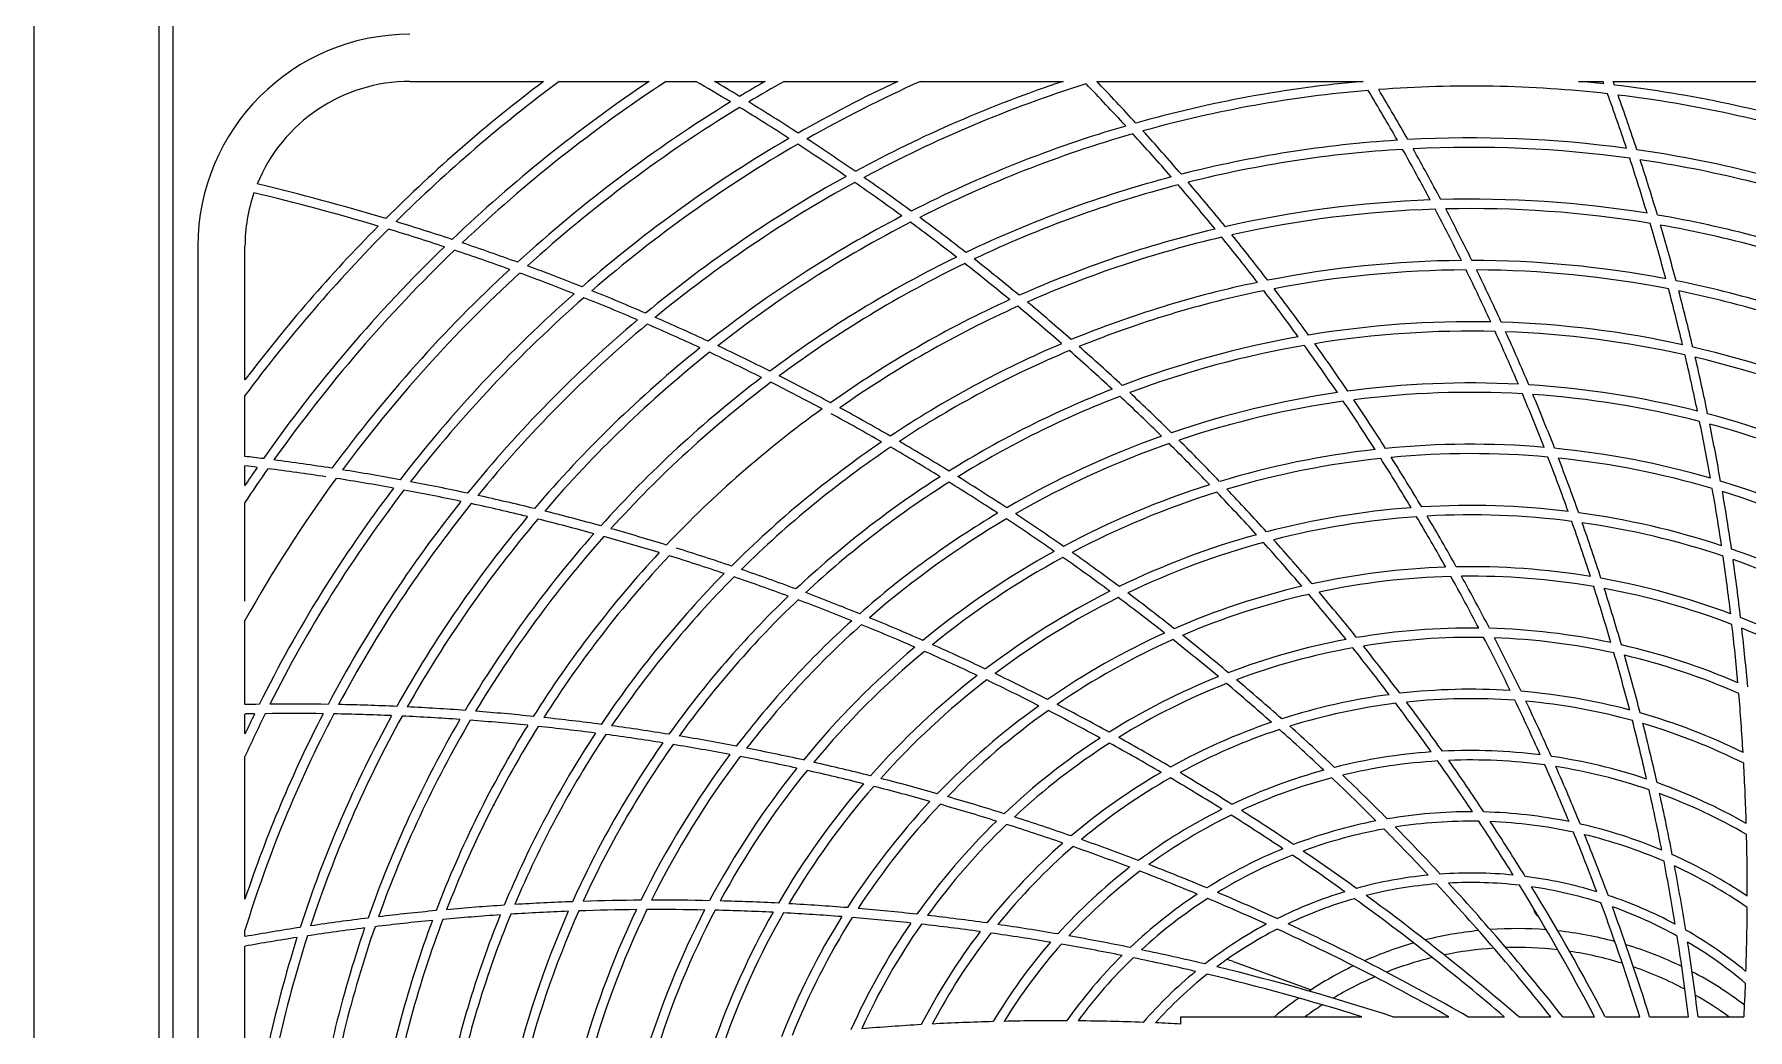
# Model space of a CAD drawing. Header units: millimetres. Extents: x -5096 to 255006, y -2833 to 77941.
# Drawn here: x 61441.8 to 61940.7, y 32909.1 to 33199.1 of the extents above; entities that cross this region are included whole.
import ezdxf

# ---------------------------------------------------------------- set-up
doc = ezdxf.new("R2010")
doc.units = ezdxf.units.MM
doc.layers.add('图框', color=7, linetype='Continuous', lineweight=0)

# ---------------------------------------------------------------- blocks, each defined once
blk = doc.blocks.new('A$C263F1397')
at = {"layer": '图框', "color": 7, "linetype": 'Continuous'}
for p, q in [((0, 0.112), (0, 5.2945)), ((0.106, 0.112), (0.106, 5.278)), ((0.118, 0.112), (0.118, 5.278)), ((0.3188, 2.624), (0.4322, 2.624)), ((0.4455, 2.624), (0.5217, 2.624)), ((0.5362, 2.624), (0.5614, 2.624)), ((0.5772, 2.624), (0.6201, 2.624)), ((0.6363, 2.624), (0.7327, 2.624)), ((0.7519, 2.624), (0.873, 2.624)), ((0.9014, 2.624), (1.1275, 2.624)), ((1.3101, 2.624), (1.331, 2.624)), ((1.3396, 2.624), (1.5248, 2.624)), ((0.1388, 2.484), (0.1388, 0.684)), ((0.1788, 2.3707), (0.1788, 2.484)), ((0.1788, 2.3057), (0.1788, 2.3573)), ((0.1788, 2.2811), (0.1788, 2.2976)), ((0.1788, 2.1827), (0.1788, 2.2666)), ((0.1788, 2.095), (0.1788, 2.1665)), ((0.1788, 2.0701), (0.1788, 2.087)), ((0.1788, 1.9299), (0.1788, 2.0509)), ((0.3899, 2.01), (0.3904, 2.01)), ((1.2724, 1.9201), (1.2726, 1.9198)), ((1.2726, 1.9198), (1.2727, 1.9194)), ((1.2727, 1.9194), (1.2729, 1.9191)), ((1.2729, 1.9191), (1.273, 1.9187)), ((1.273, 1.9187), (1.2732, 1.9184)), ((1.2732, 1.9184), (1.2734, 1.9181)), ((1.2734, 1.9181), (1.2735, 1.9179)), ((1.2735, 1.9179), (1.2737, 1.9176)), ((1.2737, 1.9176), (1.2739, 1.9173)), ((1.2739, 1.9173), (1.274, 1.9171)), ((1.274, 1.9171), (1.2742, 1.9169)), ((1.2742, 1.9169), (1.2743, 1.9167)), ((1.2743, 1.9167), (1.2744, 1.9165)), ((1.2744, 1.9165), (1.2746, 1.9164)), ((1.2746, 1.9164), (1.2746, 1.9162)), ((1.2746, 1.9162), (1.2747, 1.9161)), ((1.2747, 1.9161), (1.2748, 1.9161)), ((1.2748, 1.9161), (1.2748, 1.916)), ((1.2748, 1.916), (1.2757, 1.916)), ((1.2748, 1.916), (1.2748, 1.916)), ((0.1788, 1.8981), (0.1788, 1.9036)), ((0.1788, 1.7048), (0.1788, 1.89)), ((1.0171, 1.877), (1.0833, 1.8529)), ((0.9728, 1.83), (1.1265, 1.83)), ((0.9728, 1.8238), (0.9728, 1.83)), ((1.1528, 1.83), (1.2002, 1.83)), ((1.2164, 1.83), (1.2473, 1.83)), ((1.2595, 1.83), (1.2866, 1.83)), ((1.2968, 1.83), (1.3239, 1.83)), ((1.333, 1.83), (1.3622, 1.83)), ((1.3705, 1.83), (1.4036, 1.83)), ((1.4117, 1.83), (1.4506, 1.83))]:
    blk.add_line(p, q, dxfattribs=at)
for centre, radius, start, end in [((0.3188, 2.484), 0.18, 90, 180), ((0.3188, 2.484), 0.14, 90, 157.7955), ((1.2188, 1.584), 1.304, 127.1036, 134.9069), ((1.2188, 1.584), 1.296, 126.6335, 134.7164), ((1.2188, 1.584), 1.252, 123.8323, 133.6567), ((1.2188, 1.584), 1.244, 123.2785, 133.4618), ((-0.4442, 0.8952), 2, 58.8361, 59.816), ((-0.4442, 0.8952), 2.008, 58.7173, 59.4258), ((1.2188, 1.584), 1.2, 119.9264, 121.1261), ((1.2188, 1.584), 1.192, 119.2515, 120.926), ((1.2188, 1.584), 1.148, 115.0521, 119.8099), ((1.2188, 1.584), 1.14, 114.1775, 119.6039), ((1.2188, 1.584), 1.096, 108.3947, 118.4522), ((1.2188, 1.584), 1.088, 107.4608, 118.2392), ((-0.5466, 1.2329), 2, 42.5812, 43.9886), ((-0.5466, 1.2329), 2.008, 42.4673, 43.853), ((1.2188, 1.584), 1.044, 95.0194, 105.7957), ((1.2188, 1.584), 1.036, 83.5687, 94.3245), ((-0.5812, 1.584), 2.008, 29.5583, 30.9619), ((1.2188, 1.584), 1.044, 83.7863, 84.9829), ((-0.5466, 1.9352), 2, 20.0812, 20.1463), ((-0.5466, 1.9352), 2.008, 19.9673, 20.0626), ((1.2188, 1.584), 1.044, 72.5363, 83.2957), ((1.2188, 1.584), 1.2, 121.5564, 132.3761), ((-0.4442, 0.8952), 2.008, 57.0459, 58.4598), ((1.2188, 1.584), 1.036, 94.8187, 105.5745), ((-0.5812, 1.584), 2, 29.6713, 31.0756), ((-0.5466, 1.9352), 2, 18.4213, 19.8256), ((1.2188, 1.584), 1.036, 72.3187, 83.0745), ((-0.5466, 1.9352), 2.008, 18.3083, 19.7119), ((1.2188, 1.584), 1.192, 121.3591, 132.176), ((-0.4442, 0.8952), 2, 57.1628, 58.5783), ((1.2188, 1.584), 1.148, 120.2583, 131.0599), ((-0.4442, 0.8952), 2.008, 55.3795, 56.7892), ((1.2188, 1.584), 1.044, 106.2863, 117.0457), ((1.2188, 1.584), 1.036, 106.0687, 116.8245), ((-0.5466, 1.2329), 2, 40.9213, 42.3256), ((-0.5466, 1.2329), 2.008, 40.8083, 42.2119), ((1.2188, 1.584), 0.992, 93.5972, 104.3319), ((1.2188, 1.584), 0.992, 82.3472, 93.0819), ((1.2188, 1.584), 1.14, 120.0552, 130.8539), ((-0.4442, 0.8952), 2, 55.4948, 56.9059), ((1.2188, 1.584), 0.984, 93.3703, 104.101), ((-0.5812, 1.584), 2, 28.0139, 29.4161), ((1.2188, 1.584), 0.984, 82.1203, 92.851), ((-0.5812, 1.584), 2.008, 27.9017, 29.3033), ((-0.5466, 1.9352), 2, 16.7639, 18.1661), ((1.2188, 1.584), 0.992, 71.0972, 81.8319), ((-0.5466, 1.9352), 2.008, 16.6517, 18.0533), ((1.2188, 1.584), 0.984, 70.8703, 81.601), ((-0.2778, 0.584), 2.008, 73.3281, 76.5506), ((1.2188, 1.584), 1.096, 118.9205, 129.7022), ((1.2188, 1.584), 1.088, 118.7108, 129.4892), ((-0.4442, 0.8952), 2, 53.8312, 55.2386), ((-0.4442, 0.8952), 2.008, 53.7173, 55.1235), ((1.2188, 1.584), 0.992, 104.8472, 115.5819), ((1.2188, 1.584), 0.984, 104.6203, 115.351), ((-0.5466, 1.2329), 2, 39.2639, 40.6661), ((-0.5466, 1.2329), 2.008, 39.1517, 40.5533), ((0.3188, 2.484), 0.14, 161.0958, 180), ((-0.2778, 0.584), 2, 73.4512, 76.5794), ((1.2188, 1.584), 0.94, 92.0932, 102.8), ((1.2188, 1.584), 0.932, 91.8553, 102.5575), ((-0.5812, 1.584), 2, 26.3582, 27.7591), ((1.2188, 1.584), 0.94, 80.8432, 91.55), ((1.2188, 1.584), 0.932, 80.6053, 91.3075), ((-0.5812, 1.584), 2.008, 26.2463, 27.647), ((1.2188, 1.584), 1.304, 135.3061, 142.8964), ((-0.2778, 0.584), 2.008, 71.6445, 73.0686), ((1.2188, 1.584), 1.044, 117.5363, 128.2957), ((1.2188, 1.584), 1.036, 117.3187, 128.0745), ((-0.4442, 0.8952), 2, 52.1713, 53.5756), ((-0.4442, 0.8952), 2.008, 52.0583, 53.4619), ((-0.5466, 1.9352), 2, 15.1082, 16.5091), ((1.2188, 1.584), 0.94, 69.5932, 80.3), ((-0.5466, 1.9352), 2.008, 14.9963, 16.397), ((1.2188, 1.584), 0.932, 69.3553, 80.0575), ((1.2188, 1.584), 1.296, 135.1178, 143.3665), ((-0.2778, 0.584), 2, 71.7653, 73.1913), ((-0.2778, 0.584), 2.008, 69.9673, 71.386), ((1.2188, 1.584), 0.94, 103.3432, 114.05), ((1.2188, 1.584), 0.932, 103.1053, 113.8075), ((-0.5466, 1.2329), 2, 37.6082, 39.0091), ((-0.5466, 1.2329), 2.008, 37.4963, 38.897), ((1.2188, 1.584), 1.252, 134.0708, 144.9067), ((1.2188, 1.584), 1.244, 133.8782, 144.7118), ((-0.2778, 0.584), 2, 70.0861, 71.5065), ((1.2188, 1.584), 0.992, 116.0972, 126.8319), ((-0.4442, 0.8952), 2.008, 50.4017, 51.8033), ((1.2188, 1.584), 0.888, 90.5116, 101.1869), ((1.2188, 1.584), 0.888, 79.2616, 89.9369), ((1.2188, 1.584), 1.2, 132.8064, 143.6261), ((1.2188, 1.584), 1.192, 132.6091, 143.426), ((-0.2778, 0.584), 2, 68.4128, 69.8283), ((-0.2778, 0.584), 2.008, 68.2959, 69.7098), ((1.2188, 1.584), 0.984, 115.8703, 126.601), ((-0.4442, 0.8952), 2, 50.5139, 51.9161), ((1.2188, 1.584), 0.88, 90.2604, 100.9305), ((-0.5812, 1.584), 2, 24.7029, 26.1036), ((-0.5812, 1.584), 2.008, 24.5908, 25.9917), ((1.2188, 1.584), 0.88, 79.0104, 89.6805), ((1.2188, 1.584), 1.148, 131.5083, 142.3099), ((-0.2778, 0.584), 2.008, 66.6295, 68.0392), ((1.2188, 1.584), 0.888, 101.7616, 112.4369), ((1.2188, 1.584), 0.88, 101.5104, 112.1805), ((-0.5466, 1.2329), 2, 35.9529, 37.3536), ((-0.5466, 1.2329), 2.008, 35.8408, 37.2417), ((-0.5466, 1.9352), 2, 13.4529, 14.8536), ((1.2188, 1.584), 0.888, 68.0116, 78.6869), ((1.2188, 1.584), 0.88, 67.7604, 78.4305), ((-0.5466, 1.9352), 2.008, 13.3408, 14.7417), ((1.2188, 1.584), 1.14, 131.3052, 142.1039), ((-0.2778, 0.584), 2, 66.7448, 68.1559), ((1.2188, 1.584), 0.94, 114.5932, 125.3), ((1.2188, 1.584), 0.932, 114.3553, 125.0575), ((-0.4442, 0.8952), 2, 48.8582, 50.2591), ((-0.4442, 0.8952), 2.008, 48.7463, 50.147), ((1.2188, 1.584), 1.096, 130.1705, 140.9522), ((1.2188, 1.584), 1.088, 129.9608, 140.7392), ((-0.2778, 0.584), 2, 65.0812, 66.4886), ((-0.2778, 0.584), 2.008, 64.9673, 66.3735), ((1.2188, 1.584), 0.836, 88.8366, 99.476), ((1.2188, 1.584), 0.836, 77.5866, 88.226), ((-0.2778, 0.584), 2.008, 63.3083, 64.7119), ((1.2188, 1.584), 0.888, 113.0116, 123.6869), ((-0.4442, 0.8952), 2.008, 47.0908, 48.4917), ((1.2188, 1.584), 0.836, 100.0866, 110.726), ((1.2188, 1.584), 0.828, 99.8195, 110.4528), ((-0.5466, 1.2329), 2, 34.2966, 35.6982), ((1.2188, 1.584), 0.828, 88.5695, 99.2028), ((-0.5466, 1.2329), 2.008, 34.1837, 35.586), ((-0.5812, 1.584), 2, 23.0466, 24.4482), ((1.2188, 1.584), 0.828, 77.3195, 87.9528), ((-0.5812, 1.584), 2.008, 22.9337, 24.336), ((1.2188, 1.584), 1.044, 128.7863, 139.5457), ((1.2188, 1.584), 1.036, 128.5687, 139.3245), ((-0.2778, 0.584), 2, 63.4213, 64.8256), ((1.2188, 1.584), 0.88, 112.7604, 123.4305), ((-0.4442, 0.8952), 2, 47.2029, 48.6036), ((-0.5466, 1.9352), 2, 11.7966, 13.1982), ((1.2188, 1.584), 0.836, 66.3366, 76.976), ((1.2188, 1.584), 0.828, 66.0695, 76.7028), ((-0.5466, 1.9352), 2.008, 11.6837, 13.086), ((1.2188, 1.584), 0.992, 127.3472, 138.0819), ((-0.2778, 0.584), 2.008, 61.6517, 63.0533), ((1.2188, 1.584), 0.984, 127.1203, 137.851), ((-0.2778, 0.584), 2, 61.7639, 63.1661), ((1.2188, 1.584), 0.836, 111.3366, 121.976), ((1.2188, 1.584), 0.828, 111.0695, 121.7028), ((-0.4442, 0.8952), 2, 45.5466, 46.9482), ((-0.4442, 0.8952), 2.008, 45.4337, 46.836), ((1.2188, 1.584), 0.784, 98.2982, 108.8962), ((1.2188, 1.584), 0.784, 87.0482, 97.6462), ((1.2188, 1.584), 0.776, 86.7614, 97.3525), ((-0.5812, 1.584), 2, 21.3875, 22.7916), ((1.2188, 1.584), 0.784, 75.7982, 86.3962), ((1.2188, 1.584), 0.776, 75.5114, 86.1025), ((-0.5812, 1.584), 2.008, 21.2731, 22.6785), ((1.2188, 1.584), 0.94, 125.8432, 136.55), ((-0.2778, 0.584), 2, 60.1082, 61.5091), ((-0.2778, 0.584), 2.008, 59.9963, 61.397), ((1.2188, 1.584), 0.776, 98.0114, 108.6025), ((-0.5466, 1.2329), 2, 32.6375, 34.0416), ((-0.5466, 1.2329), 2.008, 32.5231, 33.9285), ((1.2188, 1.584), 0.784, 64.5482, 75.1462), ((-0.5466, 1.9352), 2, 10.1375, 11.5416), ((-0.5466, 1.9352), 2.008, 10.0231, 11.4285), ((1.2188, 1.584), 0.776, 64.2614, 74.8525), ((1.2188, 1.584), 0.888, 124.2616, 134.9369), ((1.2188, 1.584), 0.88, 124.0104, 134.6805), ((-0.2778, 0.584), 2, 58.4529, 59.8536), ((-0.2778, 0.584), 2.008, 58.3408, 59.7417), ((1.2188, 1.584), 0.784, 109.5482, 120.1462), ((1.2188, 1.584), 0.776, 109.2614, 119.8524), ((-0.4442, 0.8952), 2, 43.8875, 45.2916), ((-0.4442, 0.8952), 2.008, 43.7731, 45.1785), ((1.2188, 1.584), 0.732, 85.12, 95.6699), ((1.2188, 1.584), 0.732, 73.87, 84.4199), ((-0.054, 0.3112), 2.008, 82.8945, 83.3426), ((-0.054, 0.3112), 2, 83.0153, 83.3158), ((-0.054, 0.3112), 2.008, 81.2173, 82.636), ((1.2188, 1.584), 0.732, 96.37, 106.9199), ((1.2188, 1.584), 0.724, 96.0588, 106.6006), ((-0.5466, 1.2329), 2, 30.9733, 32.3818), ((1.2188, 1.584), 0.724, 84.8088, 95.3506), ((-0.5466, 1.2329), 2.008, 30.8566, 32.2672), ((-0.5812, 1.584), 2, 19.7233, 21.1318), ((-0.5812, 1.584), 2.008, 19.6066, 21.0172), ((1.2188, 1.584), 0.724, 73.5588, 84.1007), ((1.2188, 1.584), 1.252, 145.3208, 146.1677), ((1.2188, 1.584), 1.244, 145.1282, 146.7215), ((1.2188, 1.584), 1.192, 143.8591, 150.7485), ((-0.054, 0.3112), 2, 81.3361, 82.7565), ((-0.054, 0.3112), 2, 79.6628, 81.0783), ((-0.054, 0.3112), 2.008, 79.5459, 80.9598), ((-0.054, 0.3112), 2.008, 77.8795, 79.2892), ((1.2188, 1.584), 0.836, 122.5866, 133.226), ((1.2188, 1.584), 0.828, 122.3195, 132.9528), ((-0.2778, 0.584), 2, 56.7966, 58.1982), ((-0.2778, 0.584), 2.008, 56.6837, 58.086), ((1.2188, 1.584), 0.732, 62.62, 73.1699), ((1.2188, 1.584), 1.148, 142.7583, 153.5599), ((1.2188, 1.584), 1.14, 142.5552, 153.3539), ((-0.054, 0.3112), 2, 77.9948, 79.4059), ((-0.054, 0.3112), 2.008, 76.2173, 77.6235), ((1.2188, 1.584), 0.732, 107.62, 118.1699), ((1.2188, 1.584), 0.724, 107.3088, 117.8506), ((-0.4442, 0.8952), 2, 42.2233, 43.6318), ((-0.4442, 0.8952), 2.008, 42.1066, 43.5172), ((-0.5466, 1.9352), 2, 8.4733, 9.8818), ((-0.5466, 1.9352), 2.008, 8.3566, 9.7672), ((1.2188, 1.584), 0.724, 62.3088, 72.8507), ((1.2188, 1.584), 1.096, 141.4205, 152.2022), ((1.2188, 1.584), 1.088, 141.2108, 151.9892), ((1.2188, 1.584), 1.044, 140.0363, 150.7957), ((-0.054, 0.3112), 2, 76.3312, 77.7386), ((-0.054, 0.3112), 2.008, 74.5583, 75.9619), ((1.2188, 1.584), 0.784, 120.7982, 131.3962), ((-0.2778, 0.584), 2.008, 55.0231, 56.4285), ((1.2188, 1.584), 0.68, 94.2674, 104.7607), ((1.2188, 1.584), 0.672, 93.9256, 104.4092), ((-0.5466, 1.2329), 2, 29.3012, 30.7167), ((1.2188, 1.584), 0.68, 83.0174, 93.5107), ((1.2188, 1.584), 0.672, 82.6756, 93.1592), ((-0.5466, 1.2329), 2.008, 29.1811, 30.5995), ((1.2188, 1.584), 0.68, 71.7674, 82.2607), ((1.2188, 1.584), 1.036, 139.8187, 150.5745), ((1.2188, 1.584), 0.992, 138.5972, 149.3319), ((-0.054, 0.3112), 2, 74.6713, 76.0756), ((-0.054, 0.3112), 2.008, 72.9017, 74.3033), ((1.2188, 1.584), 0.776, 120.5114, 131.1024), ((-0.2778, 0.584), 2, 55.1375, 56.5416), ((1.2188, 1.584), 0.68, 105.5174, 116.0107), ((-0.5812, 1.584), 2, 18.0512, 19.4667), ((-0.5812, 1.584), 2.008, 17.9311, 19.3495), ((1.2188, 1.584), 0.672, 71.4256, 81.9092), ((1.2188, 1.584), 0.984, 138.3703, 149.101), ((-0.054, 0.3112), 2, 73.0139, 74.4161), ((-0.054, 0.3112), 2.008, 71.2463, 72.647), ((1.2188, 1.584), 0.732, 118.87, 129.4199), ((1.2188, 1.584), 0.672, 105.1756, 115.6592), ((-0.4442, 0.8952), 2, 40.5512, 41.9667), ((-0.4442, 0.8952), 2.008, 40.4311, 41.8495), ((1.2188, 1.584), 0.68, 60.5174, 71.0107), ((1.2188, 1.584), 0.94, 137.0932, 147.8), ((1.2188, 1.584), 0.932, 136.8553, 147.5575), ((-0.054, 0.3112), 2, 71.3582, 72.7591), ((1.2188, 1.584), 0.724, 118.5588, 129.1006), ((-0.2778, 0.584), 2, 53.4733, 54.8818), ((-0.2778, 0.584), 2.008, 53.3566, 54.7672), ((1.2188, 1.584), 0.628, 91.9433, 102.3688), ((1.2188, 1.584), 0.628, 80.6933, 91.1188), ((-0.5466, 1.9352), 2, 6.8012, 8.2167), ((1.2188, 1.584), 0.672, 60.1756, 70.6592), ((-0.5466, 1.9352), 2.008, 6.6811, 8.0995), ((1.2188, 1.584), 0.888, 135.5116, 146.1869), ((1.2188, 1.584), 0.88, 135.2604, 145.9305), ((-0.054, 0.3112), 2, 69.7029, 71.1036), ((-0.054, 0.3112), 2.008, 69.5908, 70.9917), ((1.2188, 1.584), 0.628, 103.1933, 113.6188), ((1.2188, 1.584), 0.62, 91.5622, 101.976), ((-0.5466, 1.2329), 2, 27.6172, 29.043), ((1.2188, 1.584), 0.62, 80.3122, 90.726), ((-0.5466, 1.2329), 2.008, 27.4921, 28.9222), ((1.2188, 1.584), 0.628, 69.4433, 79.8688), ((1.2188, 1.584), 0.836, 133.8366, 144.476), ((1.2188, 1.584), 0.828, 133.5695, 144.2028), ((-0.054, 0.3112), 2, 68.0466, 69.4482), ((-0.054, 0.3112), 2.008, 67.9337, 69.336), ((1.2188, 1.584), 0.68, 116.7674, 127.2607), ((1.2188, 1.584), 0.672, 116.4256, 126.9092), ((-0.2778, 0.584), 2, 51.8012, 53.2167), ((-0.2778, 0.584), 2.008, 51.6811, 53.0995), ((1.2188, 1.584), 0.62, 102.8122, 113.2261), ((-0.4442, 0.8952), 2, 38.8672, 40.293), ((-0.4442, 0.8952), 2.008, 38.7421, 40.1722), ((-0.5812, 1.584), 2, 16.3672, 17.793), ((-0.5812, 1.584), 2.008, 16.2421, 17.6722), ((1.2188, 1.584), 0.62, 69.0622, 79.476), ((1.2188, 1.584), 0.784, 132.0482, 142.6462), ((-0.054, 0.3112), 2.008, 66.2731, 67.6785), ((1.2188, 1.584), 0.628, 58.1933, 68.6188), ((1.2188, 1.584), 0.776, 131.7614, 142.3525), ((-0.054, 0.3112), 2, 66.3875, 67.7916), ((1.2188, 1.584), 0.628, 114.4433, 124.8688), ((-0.2778, 0.584), 2.008, 49.9921, 51.4222), ((1.2188, 1.584), 0.576, 89.332, 99.6749), ((1.2188, 1.584), 0.568, 88.8992, 99.2277), ((-0.5466, 1.2329), 2, 25.9156, 27.3567), ((1.2188, 1.584), 0.576, 78.082, 88.4249), ((1.2188, 1.584), 0.568, 77.6492, 87.9776), ((-0.5466, 1.2329), 2.008, 25.7834, 27.2307), ((-0.5466, 1.9352), 2, 5.1172, 6.543), ((1.2188, 1.584), 0.62, 57.8122, 68.2261), ((-0.5466, 1.9352), 2.008, 4.9921, 6.4222), ((1.2188, 1.584), 0.732, 130.12, 140.6699), ((1.2188, 1.584), 0.724, 129.8088, 140.3507), ((-0.054, 0.3112), 2, 64.7233, 66.1318), ((-0.054, 0.3112), 2.008, 64.6066, 66.0172), ((1.2188, 1.584), 0.62, 114.0622, 124.476), ((-0.2778, 0.584), 2, 50.1172, 51.543), ((1.2188, 1.584), 0.576, 100.582, 110.9249), ((1.2188, 1.584), 0.568, 100.1492, 110.4777), ((-0.4442, 0.8952), 2, 37.1656, 38.6067), ((-0.4442, 0.8952), 2.008, 37.0334, 38.4807), ((-0.5812, 1.584), 2, 14.6656, 16.1067), ((1.2188, 1.584), 0.576, 66.832, 77.1749), ((1.2188, 1.584), 0.568, 66.3992, 76.7277), ((-0.5812, 1.584), 2.008, 14.5334, 15.9807), ((1.2188, 1.584), 0.68, 128.0174, 138.5107), ((1.2188, 1.584), 0.672, 127.6756, 138.1593), ((-0.054, 0.3112), 2, 63.0512, 64.4667), ((-0.054, 0.3112), 2.008, 62.9311, 64.3495), ((1.2188, 1.584), 0.576, 111.832, 122.1749), ((1.2188, 1.584), 0.568, 111.3992, 121.7277), ((-0.2778, 0.584), 2, 48.4156, 49.8567), ((-0.2778, 0.584), 2.008, 48.2834, 49.7307), ((1.2188, 1.584), 0.524, 86.3384, 96.5782), ((0.2188, 0.0874), 2.008, 90.7959, 91.1407), ((0.2188, 0.0874), 2.008, 89.1295, 90.5392), ((0.2188, 0.0874), 2.008, 87.4673, 88.8735), ((1.2188, 1.584), 0.628, 125.6933, 136.1188), ((-0.054, 0.3112), 2.008, 61.2421, 62.6722), ((1.2188, 1.584), 0.524, 97.5884, 107.8282), ((1.2188, 1.584), 0.516, 97.0857, 107.3072), ((-0.4442, 0.8952), 2, 35.4379, 36.9018), ((1.2188, 1.584), 0.516, 85.8357, 96.0572), ((-0.4442, 0.8952), 2.008, 35.2957, 36.7683), ((-0.5466, 1.2329), 2, 24.1879, 25.6518), ((1.2188, 1.584), 0.524, 75.0884, 85.3282), ((1.2188, 1.584), 0.516, 74.5857, 84.8071), ((-0.5466, 1.2329), 2.008, 24.0457, 25.5183), ((-0.5466, 1.9352), 2, 3.4156, 4.8567), ((1.2188, 1.584), 1.096, 152.6705, 161.6053), ((1.2188, 1.584), 1.14, 153.8052, 155.8225), ((1.2188, 1.584), 1.148, 154.0083, 154.9479), ((0.2188, 0.0874), 2, 90.9128, 91.1452), ((1.2188, 1.584), 1.088, 152.4608, 162.9174), ((0.2188, 0.0874), 2, 89.2448, 90.6559), ((1.2188, 1.584), 1.044, 151.2863, 162.0457), ((1.2188, 1.584), 1.036, 151.0687, 161.8245), ((0.2188, 0.0874), 2, 87.5812, 88.9886), ((1.2188, 1.584), 0.992, 149.8472, 160.5819), ((1.2188, 1.584), 0.984, 149.6203, 160.351), ((0.2188, 0.0874), 2, 85.9213, 87.3256), ((0.2188, 0.0874), 2.008, 85.8083, 87.2119), ((0.2188, 0.0874), 2, 84.2639, 85.6661), ((0.2188, 0.0874), 2.008, 84.1517, 85.5533), ((0.2188, 0.0874), 2.008, 82.4963, 83.897), ((1.2188, 1.584), 0.62, 125.3122, 135.7261), ((-0.054, 0.3112), 2, 61.3672, 62.793), ((1.2188, 1.584), 0.524, 108.8384, 119.0782), ((-0.5812, 1.584), 2, 12.9379, 14.4018), ((1.2188, 1.584), 0.524, 63.8385, 74.0782), ((1.2188, 1.584), 0.516, 63.3357, 73.5572), ((-0.5812, 1.584), 2.008, 12.7957, 14.2683), ((1.2188, 1.584), 0.94, 148.3432, 159.05), ((1.2188, 1.584), 0.932, 148.1053, 158.8075), ((1.2188, 1.584), 0.888, 146.7616, 157.4369), ((1.2188, 1.584), 0.88, 146.5104, 157.1805), ((0.2188, 0.0874), 2, 82.6082, 84.0091), ((0.2188, 0.0874), 2, 80.9529, 82.3536), ((0.2188, 0.0874), 2.008, 80.8408, 82.2417), ((0.2188, 0.0874), 2.008, 79.1837, 80.586), ((1.2188, 1.584), 0.576, 123.082, 133.4249), ((-0.054, 0.3112), 2.008, 59.5334, 60.9807), ((1.2188, 1.584), 0.516, 108.3357, 118.5572), ((-0.2778, 0.584), 2, 46.6879, 48.1518), ((-0.2778, 0.584), 2.008, 46.5457, 48.0183), ((1.2188, 1.584), 0.836, 145.0866, 155.726), ((1.2188, 1.584), 0.828, 144.8195, 155.4528), ((1.2188, 1.584), 0.784, 143.2982, 153.8962), ((1.2188, 1.584), 0.776, 143.0114, 153.6025), ((0.2188, 0.0874), 2, 79.2966, 80.6982), ((0.2188, 0.0874), 2, 77.6375, 79.0416), ((0.2188, 0.0874), 2.008, 77.5231, 78.9285), ((1.2188, 1.584), 0.568, 122.6492, 132.9778), ((-0.054, 0.3112), 2, 59.6656, 61.1067), ((1.2188, 1.584), 0.472, 94.0693, 104.1757), ((1.2188, 1.584), 0.472, 82.8193, 92.9257), ((1.2188, 1.584), 0.472, 71.5693, 81.6757), ((1.2188, 1.584), 0.732, 141.37, 151.9199), ((1.2188, 1.584), 0.724, 141.0588, 151.6007), ((0.2188, 0.0874), 2, 75.9733, 77.3818), ((0.2188, 0.0874), 2.008, 75.8566, 77.2672), ((1.2188, 1.584), 0.524, 120.0884, 130.3282), ((-0.054, 0.3112), 2.008, 57.7957, 59.2683), ((1.2188, 1.584), 0.472, 105.3194, 115.4257), ((1.2188, 1.584), 0.464, 93.4683, 103.5507), ((-0.4442, 0.8952), 2, 33.6703, 35.169), ((1.2188, 1.584), 0.464, 82.2183, 92.3007), ((-0.4442, 0.8952), 2.008, 33.5134, 35.0249), ((-0.5466, 1.2329), 2, 22.4203, 23.919), ((1.2188, 1.584), 0.464, 70.9683, 81.0506), ((-0.5466, 1.2329), 2.008, 22.2634, 23.7749), ((-0.5466, 1.9352), 2, 1.6879, 3.1518), ((1.2188, 1.584), 0.68, 139.2674, 149.7607), ((1.2188, 1.584), 0.672, 138.9256, 149.4093), ((0.2188, 0.0874), 2, 74.3012, 75.7167), ((0.2188, 0.0874), 2.008, 74.1811, 75.5995), ((1.2188, 1.584), 0.516, 119.5857, 129.8072), ((-0.054, 0.3112), 2, 57.9379, 59.4018), ((1.2188, 1.584), 0.464, 104.7183, 114.8007), ((-0.2778, 0.584), 2, 44.9204, 46.419), ((-0.2778, 0.584), 2.008, 44.7634, 46.2749), ((-0.5812, 1.584), 2, 11.1703, 12.669), ((1.2188, 1.584), 0.472, 60.3196, 70.4257), ((1.2188, 1.584), 0.628, 136.9433, 147.3688), ((1.2188, 1.584), 0.62, 136.5622, 146.9761), ((0.2188, 0.0874), 2, 72.6172, 74.043), ((0.2188, 0.0874), 2.008, 72.4921, 73.9222), ((-0.5812, 1.584), 2.008, 11.0134, 12.5249), ((1.2188, 1.584), 0.464, 59.7183, 69.8007), ((1.2188, 1.584), 0.576, 134.332, 144.6749), ((1.2188, 1.584), 0.568, 133.8992, 144.2278), ((0.2188, 0.0874), 2, 70.9156, 72.3567), ((0.2188, 0.0874), 2.008, 70.7834, 72.2307), ((1.2188, 1.584), 0.472, 116.5693, 126.6757), ((1.2188, 1.584), 0.464, 115.9683, 126.0507), ((-0.054, 0.3112), 2, 56.1703, 57.669), ((-0.054, 0.3112), 2.008, 56.0134, 57.5249), ((1.2188, 1.584), 0.42, 101.0456, 110.9719), ((1.2188, 1.584), 0.42, 89.7955, 99.7219), ((1.2188, 1.584), 0.412, 89.0492, 98.942), ((-0.4442, 0.8952), 2, 31.8386, 33.3935), ((1.2188, 1.584), 0.42, 78.5455, 88.4719), ((1.2188, 1.584), 0.412, 77.7992, 87.692), ((-0.4442, 0.8952), 2.008, 31.6588, 33.2337), ((1.2188, 1.584), 0.42, 67.2955, 77.2219), ((1.2188, 1.584), 0.524, 131.3384, 141.5782), ((0.2188, 0.0874), 2.008, 69.0457, 70.5183), ((1.2188, 1.584), 0.412, 100.2992, 110.192), ((-0.2778, 0.584), 2, 43.0886, 44.6435), ((-0.2778, 0.584), 2.008, 42.9088, 44.4837), ((-0.5466, 1.2329), 2, 20.5886, 22.1435), ((-0.5466, 1.2329), 2.008, 20.4088, 21.9837), ((1.2188, 1.584), 0.412, 66.5492, 76.442), ((-0.5466, 1.9352), 2, 359.9204, 1.419), ((1.2188, 1.584), 0.516, 130.8357, 141.0572), ((0.2188, 0.0874), 2, 69.1879, 70.6518), ((1.2188, 1.584), 0.42, 112.2955, 122.2219), ((1.2188, 1.584), 0.412, 111.5492, 121.442), ((-0.054, 0.3112), 2, 54.3386, 55.8935), ((-0.054, 0.3112), 2.008, 54.1588, 55.7337), ((1.2188, 1.584), 0.42, 56.0461, 65.9719), ((1.2188, 1.584), 0.472, 127.8193, 137.9257), ((1.2188, 1.584), 0.464, 127.2183, 137.3007), ((0.2188, 0.0874), 2, 67.4204, 68.919), ((0.2188, 0.0874), 2.008, 67.2634, 68.7749), ((1.2188, 1.584), 0.368, 95.6216, 105.2872), ((1.2188, 1.584), 0.368, 84.3716, 94.0372), ((1.2188, 1.584), 0.368, 73.1216, 82.7872), ((-0.5812, 1.584), 2, 9.3386, 10.8935), ((-0.5812, 1.584), 2.008, 9.1588, 10.7337), ((1.2188, 1.584), 0.412, 55.2992, 65.192), ((1.2188, 1.584), 0.42, 123.5456, 133.4719), ((0.2188, 0.0874), 2.008, 65.4088, 66.9837), ((1.2188, 1.584), 0.368, 106.8716, 116.5372), ((1.2188, 1.584), 0.36, 94.6445, 104.2588), ((-0.2778, 0.584), 2, 38.5365, 42.7985), ((1.2188, 1.584), 0.36, 83.3945, 93.0088), ((-0.2778, 0.584), 2.008, 38.3549, 42.6141), ((-0.4442, 0.8952), 2, 27.8666, 31.5485), ((1.2188, 1.584), 0.36, 72.1445, 81.7588), ((-0.4442, 0.8952), 2.008, 27.746, 31.3641), ((0.53, -0.079), 2.008, 95.4017, 96.8033), ((0.53, -0.079), 2.008, 93.7463, 95.147), ((0.53, -0.079), 2, 92.2029, 93.6036), ((1.2188, 1.584), 0.836, 156.3366, 166.976), ((0.53, -0.079), 2.008, 92.0908, 93.4917), ((1.2188, 1.584), 0.828, 156.0695, 166.7028), ((1.2188, 1.584), 0.784, 154.5482, 165.1462), ((0.53, -0.079), 2, 90.5466, 91.9482), ((0.53, -0.079), 2.008, 90.4337, 91.836), ((1.2188, 1.584), 0.776, 154.2614, 164.8525), ((1.2188, 1.584), 0.732, 152.62, 163.1699), ((0.53, -0.079), 2, 88.8875, 90.2916), ((0.53, -0.079), 2.008, 88.7731, 90.1785), ((1.2188, 1.584), 0.724, 152.3088, 162.8507), ((0.53, -0.079), 2, 87.2233, 88.6318), ((0.53, -0.079), 2.008, 87.1066, 88.5172), ((0.53, -0.079), 2.008, 85.4311, 86.8495), ((0.53, -0.079), 2.008, 83.7421, 85.1722), ((1.2188, 1.584), 0.412, 122.7992, 132.692), ((0.2188, 0.0874), 2, 65.5886, 67.1435), ((1.2188, 1.584), 0.36, 105.8945, 115.5088), ((-0.054, 0.3112), 2, 49.4111, 54.0485), ((-0.054, 0.3112), 2.008, 49.1453, 53.8641), ((-0.5466, 1.2329), 2, 17.3724, 20.2985), ((1.2188, 1.584), 0.368, 61.8718, 71.5372), ((1.2188, 1.584), 0.36, 60.8945, 70.5088), ((-0.5466, 1.2329), 2.008, 17.301, 20.1141), ((-0.5466, 1.9352), 2, 358.0886, 359.6435), ((0.53, -0.079), 2.008, 98.7173, 100.072), ((0.53, -0.079), 2, 97.1713, 98.5756), ((0.53, -0.079), 2.008, 97.0583, 98.4619), ((1.2188, 1.584), 0.992, 161.0972, 171.8319), ((1.2188, 1.584), 0.984, 160.8703, 171.601), ((0.53, -0.079), 2, 95.5139, 96.9161), ((1.2188, 1.584), 0.94, 159.5932, 170.3), ((1.2188, 1.584), 0.932, 159.3553, 170.0575), ((0.53, -0.079), 2, 93.8582, 95.2591), ((1.2188, 1.584), 0.888, 158.0116, 168.6869), ((1.2188, 1.584), 0.88, 157.7604, 168.4305), ((1.2188, 1.584), 0.68, 150.5174, 161.0107), ((1.2188, 1.584), 0.672, 150.1756, 160.6592), ((1.2188, 1.584), 0.628, 148.1933, 158.6188), ((0.53, -0.079), 2, 85.5512, 86.9667), ((1.2188, 1.584), 0.62, 147.8122, 158.226), ((1.2188, 1.584), 0.576, 145.582, 155.9249), ((0.53, -0.079), 2, 83.8672, 85.293), ((1.2188, 1.584), 0.568, 145.1492, 155.4777), ((0.53, -0.079), 2, 82.1656, 83.6067), ((0.53, -0.079), 2.008, 82.0334, 83.4807), ((0.53, -0.079), 2.008, 80.2957, 81.7683), ((1.2188, 1.584), 0.368, 118.1216, 127.7872), ((0.2188, 0.0874), 2.008, 60.2099, 65.1141), ((1.258, 1.5848), 0.32, 85.5487, 94.0677), ((0.53, -0.079), 2, 98.8312, 100.1127), ((1.2188, 1.584), 1.044, 162.5363, 173.2957), ((1.2188, 1.584), 1.036, 162.3187, 173.0745), ((1.2188, 1.584), 0.524, 142.5884, 152.8282), ((1.2188, 1.584), 0.516, 142.0857, 152.3072), ((0.53, -0.079), 2, 80.4379, 81.9018), ((1.2188, 1.584), 0.472, 139.0694, 149.1757), ((1.2188, 1.584), 0.464, 138.4683, 148.5507), ((0.53, -0.079), 2, 78.6704, 80.169), ((0.53, -0.079), 2.008, 78.5134, 80.0249), ((1.2188, 1.584), 0.36, 117.1445, 126.7588), ((0.2188, 0.0874), 2, 60.6128, 65.2985), ((1.258, 1.5848), 0.32, 105.8799, 113.8653), ((1.258, 1.5848), 0.32, 95.8435, 104.082), ((1.258, 1.5848), 0.32, 74.9681, 83.7883), ((1.258, 1.5848), 0.32, 64.0822, 73.2167), ((-0.5812, 1.584), 2, 7.0653, 9.0485), ((1.2188, 1.584), 0.368, 50.6223, 60.2872), ((1.2188, 1.584), 0.36, 49.6445, 59.2588), ((-0.5812, 1.584), 2.008, 7.037, 8.8641), ((1.2188, 1.584), 0.42, 134.7956, 144.7219), ((1.2188, 1.584), 0.412, 134.0492, 143.942), ((0.53, -0.079), 2, 76.8386, 78.3935), ((0.53, -0.079), 2.008, 76.6588, 78.2337), ((1.0035, 1.8394), 0.04, 70, 78.0342), ((1.258, 1.5848), 0.304, 103.6501, 111.3885), ((1.258, 1.5848), 0.304, 93.692, 101.7126), ((1.258, 1.5848), 0.304, 83.4527, 91.7818), ((1.258, 1.5848), 0.304, 72.9046, 81.5614), ((1.2188, 1.584), 0.368, 129.3716, 139.0372), ((1.2188, 1.584), 0.36, 128.3945, 138.0088), ((0.53, -0.079), 2, 72.6482, 76.5485), ((0.53, -0.079), 2.008, 71.9319, 76.3641), ((1.258, 1.5848), 0.32, 115.6924, 123.4594), ((1.258, 1.5848), 0.304, 113.3622, 120.8516), ((1.258, 1.5848), 0.304, 62.028, 71.0242), ((1.258, 1.5848), 0.32, 52.8792, 62.3334), ((1.258, 1.5848), 0.304, 53.763, 60.1506), ((-0.5466, 1.9352), 2, 356.9859, 357.7985), ((1.258, 1.5848), 0.32, 125.3228, 129.9817), ((1.258, 1.5848), 0.304, 122.8707, 126.237), ((0.8676, -0.1814), 2.008, 93.2834, 94.7307), ((0.8676, -0.1814), 2.008, 91.5457, 93.0183), ((0.8676, -0.1814), 2.008, 89.7634, 91.2749), ((0.8676, -0.1814), 2.008, 87.9088, 89.4837), ((0.8676, -0.1814), 2.008, 86.9979, 87.6141)]:
    blk.add_arc(centre, radius, start, end, dxfattribs=at)

msp = doc.modelspace()

# ---------------------------------------------------------------- block references
at = {"xscale": 343.2000000000116, "yscale": 343.1999999999971, "zscale": 343.2}
msp.add_blockref('A$C263F1397', (61441.76, 32284.82), dxfattribs=at)

doc.saveas('drawing.dxf')
